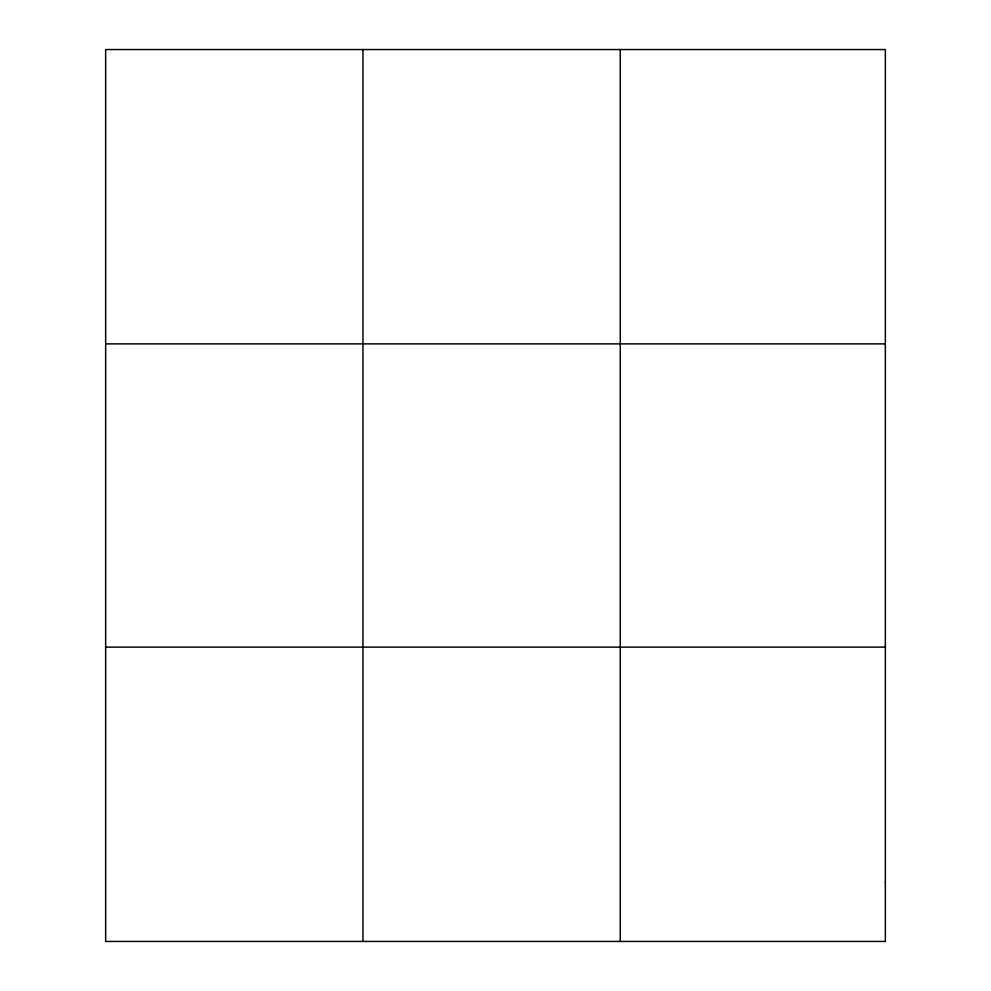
<?xml version="1.0" encoding="UTF-8"?>
<svg xmlns="http://www.w3.org/2000/svg" width="991" height="991" viewBox="0 0 991 991"><rect width="100%" height="100%" fill="white"/><g stroke="black" fill="none" stroke-linecap="round" stroke-linejoin="round"><path stroke-width="1.49" d="M362.954 49.55L362.954 941.45M620.255 49.55L620.255 941.45M105.653 343.877L885.347 343.877M105.653 647.123L885.347 647.123M885.347 882.585L885.347 941.45L105.653 941.45L105.653 49.55L885.347 49.55L885.347 882.585"/></g></svg>
